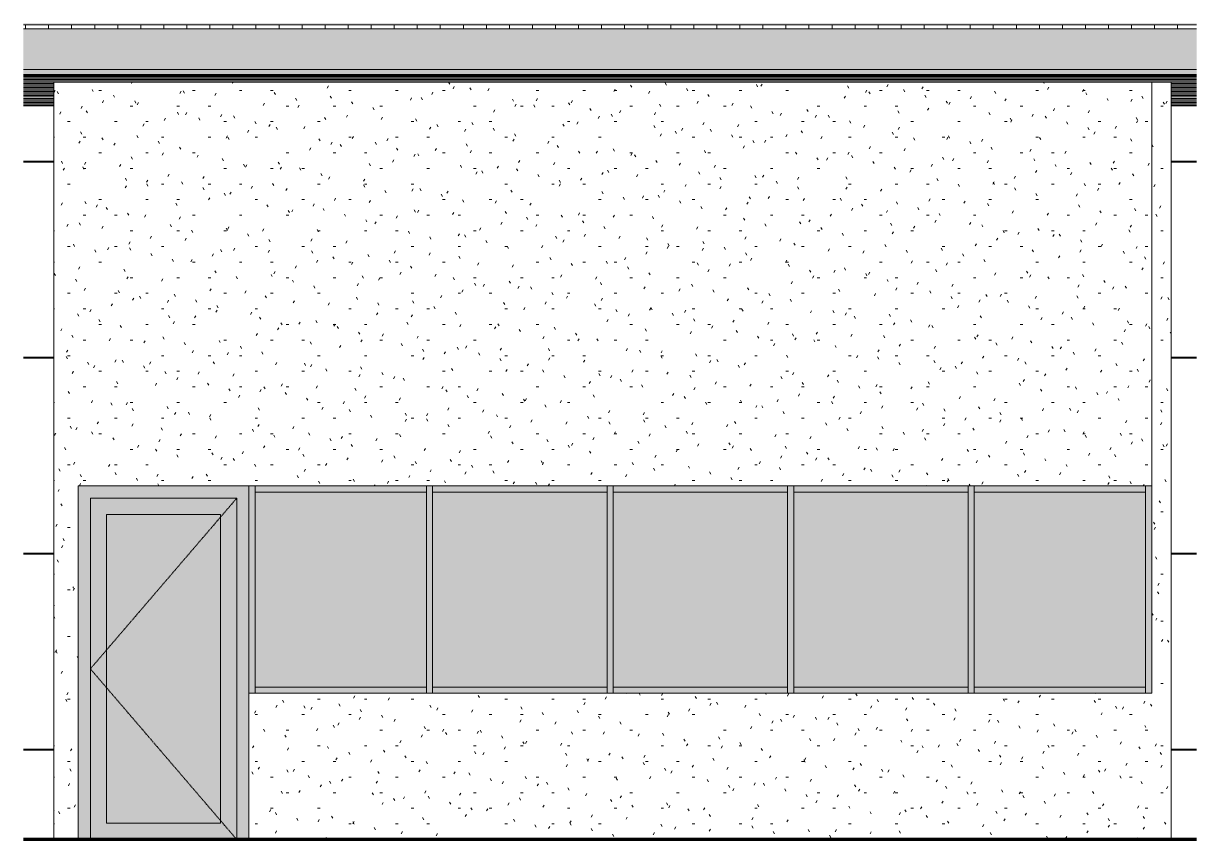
# Model space of a CAD drawing. Header units: inches. Extents: x -1667 to 6641, y -48 to 265.
# Drawn here: x 5970.6 to 6259.1, y 0 to 200.8 of the extents above; entities that cross this region are included whole.
import ezdxf

# ---------------------------------------------------------------- set-up
doc = ezdxf.new("R2010")
doc.units = ezdxf.units.IN
doc.header["$MEASUREMENT"] = 0
doc.linetypes.add('Dash 1_16_', pattern=[0.125, 0.0625, -0.0625])
for name, color, linetype, lineweight in [('A-DOOR', 31, 'Continuous', 18), ('A-DOOR-FRAM', 31, 'Continuous', 9), ('A-DOOR-GLAZ', 31, 'Continuous', 9), ('A-GLAZ-CURT', 52, 'Continuous', 9), ('A-GLAZ-CWMG', 51, 'Continuous', 9), ('A-ROOF', 132, 'Continuous', 18), ('A-ROOF-PATT', 132, 'Continuous', 60), ('A-WALL-PATT', 111, 'Continuous', 18), ('C-TOPO', 7, 'Continuous', 9), ('I-WALL', 2, 'Continuous', 18), ('L-SITE-WALL', 31, 'Continuous', 18)]:
    doc.layers.add(name, color=color, linetype=linetype, lineweight=lineweight)
pattern_1 = [(0, (6158.111, 0), (15.36, 3.84), [0.634, -10.886, 0.634, -10.886, -61.44]), (0, (6158.111, 0), (15.36, 3.84), [-23.04, 0.634, -22.406, 0.634, -10.886, -26.88]), (0, (6158.111, 0), (15.36, 3.84), [-57.6, 0.634, -7.046, 0.634, -18.566]), (120, (6163.871, 1.92), (-11.00554, 11.38215), [0.634, -10.886, 0.634, -10.886, -61.44]), (120, (6163.871, 1.92), (-11.00554, 11.38215), [-23.04, 0.634, -22.406, 0.634, -10.886, -26.88]), (120, (6163.871, 1.92), (-11.00554, 11.38215), [-57.6, 0.634, -7.046, 0.634, -18.566]), (240, (6165.791, 9.6), (-4.35446, -15.22215), [0.634, -10.886, 0.634, -10.886, -61.44]), (240, (6165.791, 9.6), (-4.35446, -15.22215), [-23.04, 0.634, -22.406, 0.634, -10.886, -26.88]), (240, (6165.791, 9.6), (-4.35446, -15.22215), [-57.6, 0.634, -7.046, 0.634, -18.566])]

# ---------------------------------------------------------------- blocks, each defined once
blk = doc.blocks.new('Open Source Metal Building_Exterior_rvt-19-SHIPPING OFFICE - NORTH ELEVATION')
at = {"layer": 'A-ROOF'}
blk.add_hatch(color=53, dxfattribs=at).paths.add_polyline_path([(-472.35, 200.51), (-183.88, 200.51), (-183.88, 200.81), (-472.35, 200.81)], flags=0)
at = {"layer": 'A-ROOF', "lineweight": 5}
blk.add_hatch(color=90, dxfattribs=at).paths.add_polyline_path([(-472.35, 188), (-183.88, 188), (-183.88, 189.5), (-472.35, 189.5)], flags=0)
at = {"layer": 'A-ROOF-PATT', "lineweight": 9}
h = blk.add_hatch(dxfattribs=at)
h.set_pattern_fill('FP_37', style=0, pattern_type=2)
h.set_pattern_definition([(0, (6158.111, 0), (0, 5.666), []), (90, (6158.111, 0), (-5.666, 3e-16), [])])
h.paths.add_polyline_path([(-472.35, 199.51), (-183.88, 199.51), (-183.88, 200.51), (-472.35, 200.51)], flags=0)
h = blk.add_hatch(dxfattribs=at)
h.set_pattern_fill('FP_38', color=8, style=0, pattern_type=2)
h.set_pattern_definition([(161.57, (6158.351, 0.24), (-1.920451243, 0.00015035), [0, -13.661, 1.517, 0]), (18.43, (6157.871, 0.24), (-1.920451243, -0.00015035), [0, -13.661, 1.517, 0]), (108.43, (6158.351, 0.24), (0.959969074, -4.80073665), [4.553, -10.625]), (71.57, (6157.871, 0.24), (0.959969074, 4.80073665), [4.553, -10.625])])
h.paths.add_polyline_path([(-472.35, 189.5), (-183.88, 189.5), (-183.88, 199.51), (-472.35, 199.51)], flags=0)
h = blk.add_hatch(dxfattribs=at)
h.set_pattern_fill('FP_39', style=0, pattern_type=2)
h.set_pattern_definition([(0, (-17796.114, -675.428), (0, 0.333), [])])
h.paths.add_polyline_path([(-190.15, 180.5), (-183.88, 180.5), (-183.88, 188), (-472.35, 188), (-472.35, 180.5), (-464.9, 180.5), (-464.9, 186.37), (-190.15, 186.37)], flags=0)
at = {"layer": 'A-WALL-PATT', "lineweight": 9}
h = blk.add_hatch(dxfattribs=at)
h.set_pattern_fill('FP_35', style=0, pattern_type=2)
h.set_pattern_definition([(90, (5179.15, -412.19), (-193, -193), [48, -145]), (180, (5179.15, -412.19), (-2e-14, -193), [96.25, -96.75]), (270, (5082.9, -364.19), (-193, -193), [48, -145]), (180, (5179.15, -364.19), (-2e-14, -193), [96.25, -96.75]), (270, (5082.65, -364.19), (-193, -193), [48, -145]), (180, (5082.65, -364.19), (-2e-14, -193), [96.25, -96.75]), (90, (4986.4, -412.19), (-193, -193), [48, -145]), (180, (5082.65, -412.19), (-2e-14, -193), [96.25, -96.75]), (90, (5131.15, -363.94), (-193, -193), [48, -145]), (180, (5179.4, -363.94), (-2e-14, -193), [48.25, -144.75]), (180, (5179.4, -315.94), (-2e-14, -193), [48.25, -144.75]), (90, (5034.65, -363.94), (-193, -193), [48, -145]), (180, (5130.9, -363.94), (-2e-14, -193), [96.25, -96.75]), (270, (5130.9, -315.94), (-193, -193), [48, -145]), (180, (5130.9, -315.94), (-2e-14, -193), [96.25, -96.75]), (180, (5034.4, -363.94), (-2e-14, -193), [48, -145]), (270, (5034.4, -315.94), (-193, -193), [48, -145]), (180, (5034.4, -315.94), (-2e-14, -193), [48, -145]), (90, (5179.15, -315.69), (-193, -193), [48, -145]), (180, (5179.15, -315.69), (-2e-14, -193), [96.25, -96.75]), (270, (5082.9, -267.69), (-193, -193), [48, -145]), (180, (5179.15, -267.69), (-2e-14, -193), [96.25, -96.75]), (270, (5082.65, -267.69), (-193, -193), [48, -145]), (180, (5082.65, -267.69), (-2e-14, -193), [96.25, -96.75]), (270, (4986.4, -267.69), (-193, -193), [48, -145]), (180, (5082.65, -315.69), (-2e-14, -193), [96.25, -96.75]), (90, (5131.15, -267.44), (-193, -193), [48, -145]), (180, (5179.4, -267.44), (-2e-14, -193), [48.25, -144.75]), (180, (5179.4, -219.44), (-2e-14, -193), [48.25, -144.75]), (90, (5034.65, -267.44), (-193, -193), [48, -145]), (180, (5130.9, -267.44), (-2e-14, -193), [96.25, -96.75]), (270, (5130.9, -219.44), (-193, -193), [48, -145]), (180, (5130.9, -219.44), (-2e-14, -193), [96.25, -96.75]), (180, (5034.4, -267.44), (-2e-14, -193), [48, -145]), (270, (5034.4, -219.44), (-193, -193), [48, -145]), (180, (5034.4, -219.44), (-2e-14, -193), [48, -145])])
h.paths.add_polyline_path([(-472.35, 0), (-464.9, 0), (-464.9, 180.5), (-472.35, 180.5), (-472.35, 84)], flags=0)
h.paths.add_polyline_path([(-190.15, 0), (-183.88, 0), (-183.88, 180.5), (-190.15, 180.5), (-190.15, 36)], flags=0)
at = {"layer": 'C-TOPO'}
h = blk.add_hatch(dxfattribs=at)
h.set_pattern_fill('FP_36', color=256, style=0, pattern_type=2)
h.set_pattern_definition([(0, (6158.111, 0), (12, 12), [12, -12]), (0, (6158.111, 4.5), (12, 12), [12, -12]), (0, (6158.111, 9), (12, 12), [12, -12]), (90, (6159.611, 10.5), (-12, 12), [12, -12]), (90, (6164.111, 10.5), (-12, 12), [12, -12]), (90, (6168.611, 10.5), (-12, 12), [12, -12])])
h.paths.add_polyline_path([(-183.88, -0.01), (-183.88, 0), (-328.12, -0.01)], flags=0)
at = {"layer": 'A-ROOF', "color": 250}
for p, q in [((-472.35, 200.51), (-183.88, 200.51)), ((-472.35, 199.51), (-183.88, 199.51)), ((-472.35, 189.5), (-183.88, 189.5))]:
    blk.add_line(p, q, dxfattribs=at)
at = {"layer": 'A-ROOF', "color": 130, "lineweight": 60}
blk.add_line((-472.35, 188), (-183.88, 188), dxfattribs=at)
at = {"layer": 'C-TOPO', "color": 10, "lineweight": 80}
blk.add_line((-183.88, 0), (-472.35, 0), dxfattribs=at)
at = {"layer": 'C-TOPO'}
blk.add_line((-472.35, 0), (-183.88, 0), dxfattribs=at)
at = {"layer": 'L-SITE-WALL', "color": 250}
for p, q in [((-464.9, 180.5), (-472.35, 180.5)), ((-183.88, 180.5), (-190.15, 180.5))]:
    blk.add_line(p, q, dxfattribs=at)
blk = doc.blocks.new('System Panel - Glazed-705888-SHIPPING OFFICE - NORTH ELEVATION')
at = {"layer": 'A-GLAZ-CURT'}
blk.add_hatch(color=256, dxfattribs=at).paths.add_polyline_path([(-196.4, 37.5), (-196.4, 85.5), (-238.55, 85.5), (-238.55, 37.5)], flags=0)
blk = doc.blocks.new('Rectangular Mullion - 2_5_ x 5_ rectangular-700959-SHIPPING OFFICE - NORTH ELEVATION')
at = {"layer": 'A-GLAZ-CWMG'}
blk.add_hatch(color=256, dxfattribs=at).paths.add_polyline_path([(-196.4, 36), (-196.4, 37.5), (-238.55, 37.5), (-238.55, 36)], flags=0)
for p, q in [((-238.55, 36), (-238.55, 37.5)), ((-238.55, 37.5), (-196.4, 37.5)), ((-196.4, 37.5), (-196.4, 36))]:
    blk.add_line(p, q, dxfattribs=at)
blk = doc.blocks.new('Rectangular Mullion - 2_5_ x 5_ rectangular-705889-SHIPPING OFFICE - NORTH ELEVATION')
at = {"layer": 'A-GLAZ-CWMG'}
blk.add_hatch(color=256, dxfattribs=at).paths.add_polyline_path([(-415.4, 36), (-415.4, 87), (-416.9, 87), (-416.9, 36)], flags=0)
blk.add_line((-415.4, 87), (-415.4, 36), dxfattribs=at)
blk = doc.blocks.new('System Panel - Glazed-705890-SHIPPING OFFICE - NORTH ELEVATION')
at = {"layer": 'A-GLAZ-CURT'}
blk.add_hatch(color=256, dxfattribs=at).paths.add_polyline_path([(-240.05, 37.5), (-240.05, 85.5), (-282.95, 85.5), (-282.95, 37.5)], flags=0)
blk = doc.blocks.new('Rectangular Mullion - 2_5_ x 5_ rectangular-700960-SHIPPING OFFICE - NORTH ELEVATION')
at = {"layer": 'A-GLAZ-CWMG'}
blk.add_hatch(color=256, dxfattribs=at).paths.add_polyline_path([(-282.95, 36), (-240.05, 36), (-240.05, 37.5), (-282.95, 37.5)], flags=0)
for p, q in [((-282.95, 36), (-282.95, 37.5)), ((-282.95, 37.5), (-240.05, 37.5)), ((-240.05, 37.5), (-240.05, 36))]:
    blk.add_line(p, q, dxfattribs=at)
blk = doc.blocks.new('Rectangular Mullion - 2_5_ x 5_ rectangular-705885-SHIPPING OFFICE - NORTH ELEVATION')
at = {"layer": 'A-GLAZ-CWMG'}
blk.add_hatch(color=256, dxfattribs=at).paths.add_polyline_path([(-238.55, 36), (-238.55, 87), (-240.05, 87), (-240.05, 36)], flags=0)
for p, q in [((-240.05, 87), (-240.05, 36)), ((-238.55, 87), (-238.55, 36))]:
    blk.add_line(p, q, dxfattribs=at)
blk = doc.blocks.new('Single-Glass 1 - 36_ x 84_-564716-SHIPPING OFFICE - NORTH ELEVATION')
at = {"layer": 'A-DOOR'}
h = blk.add_hatch(color=256, dxfattribs=at)
h.paths.add_polyline_path([(-455.9, 0), (-419.9, 0), (-419.9, 84), (-455.9, 84)], flags=0)
h.paths.add_polyline_path([(-423.9, 4), (-451.9, 4), (-451.9, 80), (-423.9, 80), (-423.9, 36)], flags=0)
at = {"layer": 'A-DOOR-FRAM', "lineweight": 18}
blk.add_hatch(color=256, dxfattribs=at).paths.add_polyline_path([(-458.9, 0), (-455.9, 0), (-455.9, 84), (-419.9, 84), (-419.9, 0), (-416.9, 0), (-416.9, 87), (-458.9, 87)], flags=0)
at = {"layer": 'A-DOOR-GLAZ', "lineweight": 18}
blk.add_hatch(color=256, dxfattribs=at).paths.add_polyline_path([(-423.9, 4), (-423.9, 80), (-451.9, 80), (-451.9, 4)], flags=0)
at = {"layer": 'A-DOOR', "linetype": 'Dash 1_16_', "lineweight": 9}
for p in [(-419.9, 84), (-419.9, 0)]:
    blk.add_line(p, (-455.9, 42), dxfattribs=at)
at = {"layer": 'A-DOOR', "lineweight": 9}
for p, q in [((-451.9, 4), (-451.9, 80)), ((-451.9, 80), (-423.9, 80)), ((-423.9, 80), (-423.9, 4)), ((-423.9, 4), (-451.9, 4))]:
    blk.add_line(p, q, dxfattribs=at)
at = {"layer": 'A-DOOR-FRAM'}
for p, q in [((-416.9, 87), (-458.9, 87)), ((-458.9, 87), (-458.9, 0)), ((-416.9, 0), (-416.9, 87)), ((-455.9, 84), (-419.9, 84)), ((-455.9, 0), (-455.9, 84)), ((-419.9, 84), (-419.9, 0))]:
    blk.add_line(p, q, dxfattribs=at)
at = {"layer": 'A-DOOR-GLAZ'}
for p, q in [((-451.9, 80), (-423.9, 80)), ((-451.9, 80), (-451.9, 4)), ((-423.9, 80), (-423.9, 4)), ((-451.9, 4), (-423.9, 4))]:
    blk.add_line(p, q, dxfattribs=at)
blk = doc.blocks.new('Rectangular Mullion - 2_5_ x 5_ rectangular-705891-SHIPPING OFFICE - NORTH ELEVATION')
at = {"layer": 'A-GLAZ-CWMG'}
blk.add_hatch(color=256, dxfattribs=at).paths.add_polyline_path([(-194.9, 36), (-194.9, 87), (-196.4, 87), (-196.4, 36)], flags=0)
blk.add_line((-196.4, 36), (-196.4, 87), dxfattribs=at)
blk = doc.blocks.new('Rectangular Mullion - 2_5_ x 5_ rectangular-705886-SHIPPING OFFICE - NORTH ELEVATION')
at = {"layer": 'A-GLAZ-CWMG'}
blk.add_hatch(color=256, dxfattribs=at).paths.add_polyline_path([(-328.85, 85.5), (-328.85, 87), (-371.75, 87), (-371.75, 85.5)], flags=0)
for p, q in [((-371.75, 85.5), (-371.75, 87)), ((-328.85, 87), (-328.85, 85.5)), ((-328.85, 85.5), (-371.75, 85.5))]:
    blk.add_line(p, q, dxfattribs=at)
blk = doc.blocks.new('Rectangular Mullion - 2_5_ x 5_ rectangular-705887-SHIPPING OFFICE - NORTH ELEVATION')
at = {"layer": 'A-GLAZ-CWMG'}
blk.add_hatch(color=256, dxfattribs=at).paths.add_polyline_path([(-196.4, 85.5), (-196.4, 87), (-238.55, 87), (-238.55, 85.5)], flags=0)
for p, q in [((-238.55, 85.5), (-238.55, 87)), ((-196.4, 87), (-196.4, 85.5)), ((-196.4, 85.5), (-238.55, 85.5))]:
    blk.add_line(p, q, dxfattribs=at)

msp = doc.modelspace()

# ---------------------------------------------------------------- hatches: boundary and pattern name
at = {"layer": 'A-WALL-PATT', "lineweight": 9}
h = msp.add_hatch(dxfattribs=at)
h.set_pattern_fill('FP_34', color=256, style=0, pattern_type=2)
h.set_pattern_definition(pattern_1)
h.paths.add_polyline_path([(5982.82, 0), (5982.82, 186.37), (5978.07, 186.37), (5978.07, 0)], flags=0)
h = msp.add_hatch(dxfattribs=at)
h.set_pattern_fill('FP_34', color=256, style=0, pattern_type=2)
h.set_pattern_definition(pattern_1)
h.paths.add_polyline_path([(6248.07, 0), (6248.07, 36), (6026.07, 36), (6026.07, 0), (6114.85, 0)], flags=0)
h.paths.add_polyline_path([(5982.82, 0), (5984.07, 0), (5984.07, 87), (6248.07, 87), (6248.07, 186.37), (5982.82, 186.37), (5982.82, 84)], flags=0)
h = msp.add_hatch(dxfattribs=at)
h.set_pattern_fill('FP_34', color=256, style=0, pattern_type=2)
h.set_pattern_definition(pattern_1)
h.paths.add_polyline_path([(6252.82, 0), (6252.82, 186.37), (6248.07, 186.37), (6248.07, 0)], flags=0)

# ---------------------------------------------------------------- linework, layer by layer
at = {"layer": 'I-WALL'}
for p, q in [((5978.07, 0), (5978.07, 186.37)), ((6248.07, 36), (6248.07, 186.37)), ((6252.82, 186.37), (6252.82, 0)), ((6026.07, 87), (6248.07, 87)), ((6248.07, 36), (6026.07, 36))]:
    msp.add_line(p, q, dxfattribs=at)

# ---------------------------------------------------------------- block references
at = {"color": 90, "lineweight": 5}
msp.add_blockref('Open Source Metal Building_Exterior_rvt-19-SHIPPING OFFICE - NORTH ELEVATION', (6442.97, 0), dxfattribs=at)
at = {"layer": 'A-DOOR'}
msp.add_blockref('Single-Glass 1 - 36_ x 84_-564716-SHIPPING OFFICE - NORTH ELEVATION', (6442.97, 0), dxfattribs=at)
at = {"layer": 'A-GLAZ-CURT'}
for name, p in [('System Panel - Glazed-705888-SHIPPING OFFICE - NORTH ELEVATION', (6266.12, 0)), ('System Panel - Glazed-705890-SHIPPING OFFICE - NORTH ELEVATION', (6354.17, 0)), ('System Panel - Glazed-705890-SHIPPING OFFICE - NORTH ELEVATION', (6398.57, 0)), ('System Panel - Glazed-705890-SHIPPING OFFICE - NORTH ELEVATION', (6442.97, 0)), ('System Panel - Glazed-705888-SHIPPING OFFICE - NORTH ELEVATION', (6442.97, 0))]:
    msp.add_blockref(name, p, dxfattribs=at)
at = {"layer": 'A-GLAZ-CWMG'}
for name, p in [('Rectangular Mullion - 2_5_ x 5_ rectangular-705889-SHIPPING OFFICE - NORTH ELEVATION', (6442.97, 0)), ('Rectangular Mullion - 2_5_ x 5_ rectangular-705887-SHIPPING OFFICE - NORTH ELEVATION', (6266.12, 0)), ('Rectangular Mullion - 2_5_ x 5_ rectangular-705885-SHIPPING OFFICE - NORTH ELEVATION', (6309.77, 0)), ('Rectangular Mullion - 2_5_ x 5_ rectangular-705886-SHIPPING OFFICE - NORTH ELEVATION', (6442.97, 0)), ('Rectangular Mullion - 2_5_ x 5_ rectangular-705885-SHIPPING OFFICE - NORTH ELEVATION', (6354.17, 0)), ('Rectangular Mullion - 2_5_ x 5_ rectangular-705886-SHIPPING OFFICE - NORTH ELEVATION', (6487.37, 0)), ('Rectangular Mullion - 2_5_ x 5_ rectangular-705885-SHIPPING OFFICE - NORTH ELEVATION', (6398.57, 0)), ('Rectangular Mullion - 2_5_ x 5_ rectangular-705886-SHIPPING OFFICE - NORTH ELEVATION', (6531.77, 0)), ('Rectangular Mullion - 2_5_ x 5_ rectangular-705885-SHIPPING OFFICE - NORTH ELEVATION', (6442.97, 0)), ('Rectangular Mullion - 2_5_ x 5_ rectangular-705887-SHIPPING OFFICE - NORTH ELEVATION', (6442.97, 0)), ('Rectangular Mullion - 2_5_ x 5_ rectangular-705891-SHIPPING OFFICE - NORTH ELEVATION', (6442.97, 0)), ('Rectangular Mullion - 2_5_ x 5_ rectangular-700959-SHIPPING OFFICE - NORTH ELEVATION', (6266.12, 0)), ('Rectangular Mullion - 2_5_ x 5_ rectangular-700960-SHIPPING OFFICE - NORTH ELEVATION', (6354.17, 0)), ('Rectangular Mullion - 2_5_ x 5_ rectangular-700960-SHIPPING OFFICE - NORTH ELEVATION', (6398.57, 0)), ('Rectangular Mullion - 2_5_ x 5_ rectangular-700960-SHIPPING OFFICE - NORTH ELEVATION', (6442.97, 0)), ('Rectangular Mullion - 2_5_ x 5_ rectangular-700959-SHIPPING OFFICE - NORTH ELEVATION', (6442.97, 0))]:
    msp.add_blockref(name, p, dxfattribs=at)

doc.saveas('drawing.dxf')
